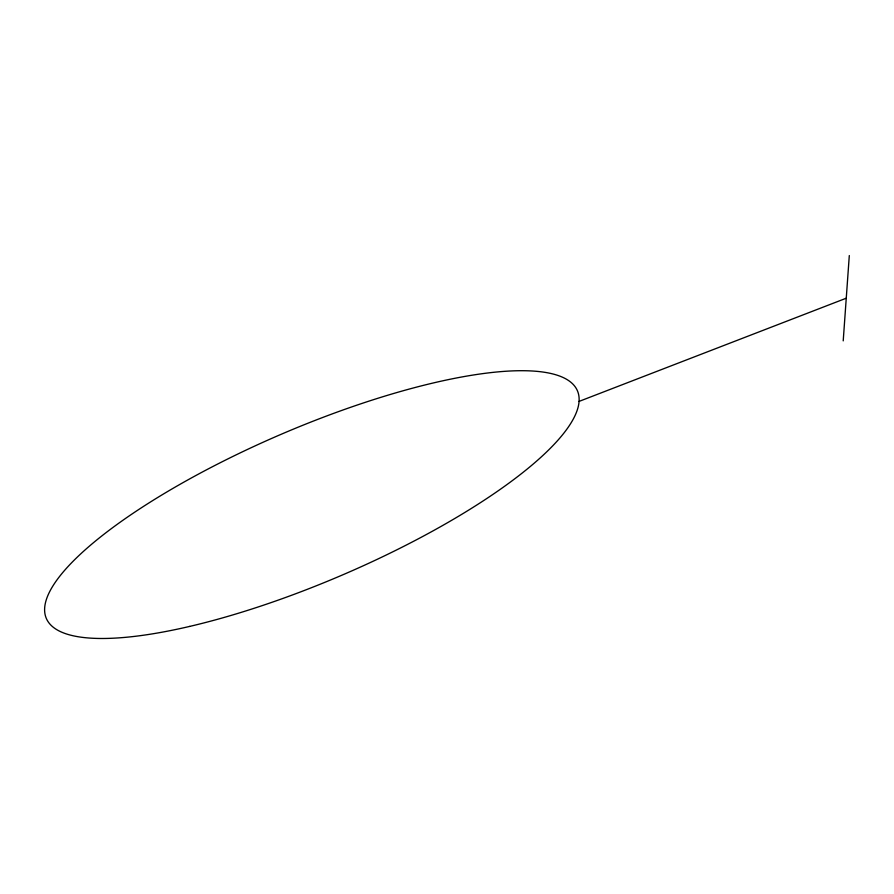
<?xml version="1.0" encoding="UTF-8"?>
<svg xmlns="http://www.w3.org/2000/svg" width="894" height="894" viewBox="0 0 894 894"><rect width="100%" height="100%" fill="white"/><g stroke="black" fill="none" stroke-linecap="round" stroke-linejoin="round"><path stroke-width="1.34" d="M843.21 340.871L849.3 255.561M579.066 401.406L846.249 298.216M189.662 626.415A288.896 76.716 -23.2 0 0 578.82 395.584A288.896 76.716 -23.2 0 0 167.178 491.778A288.896 76.716 -23.2 0 0 189.662 626.415"/></g></svg>
